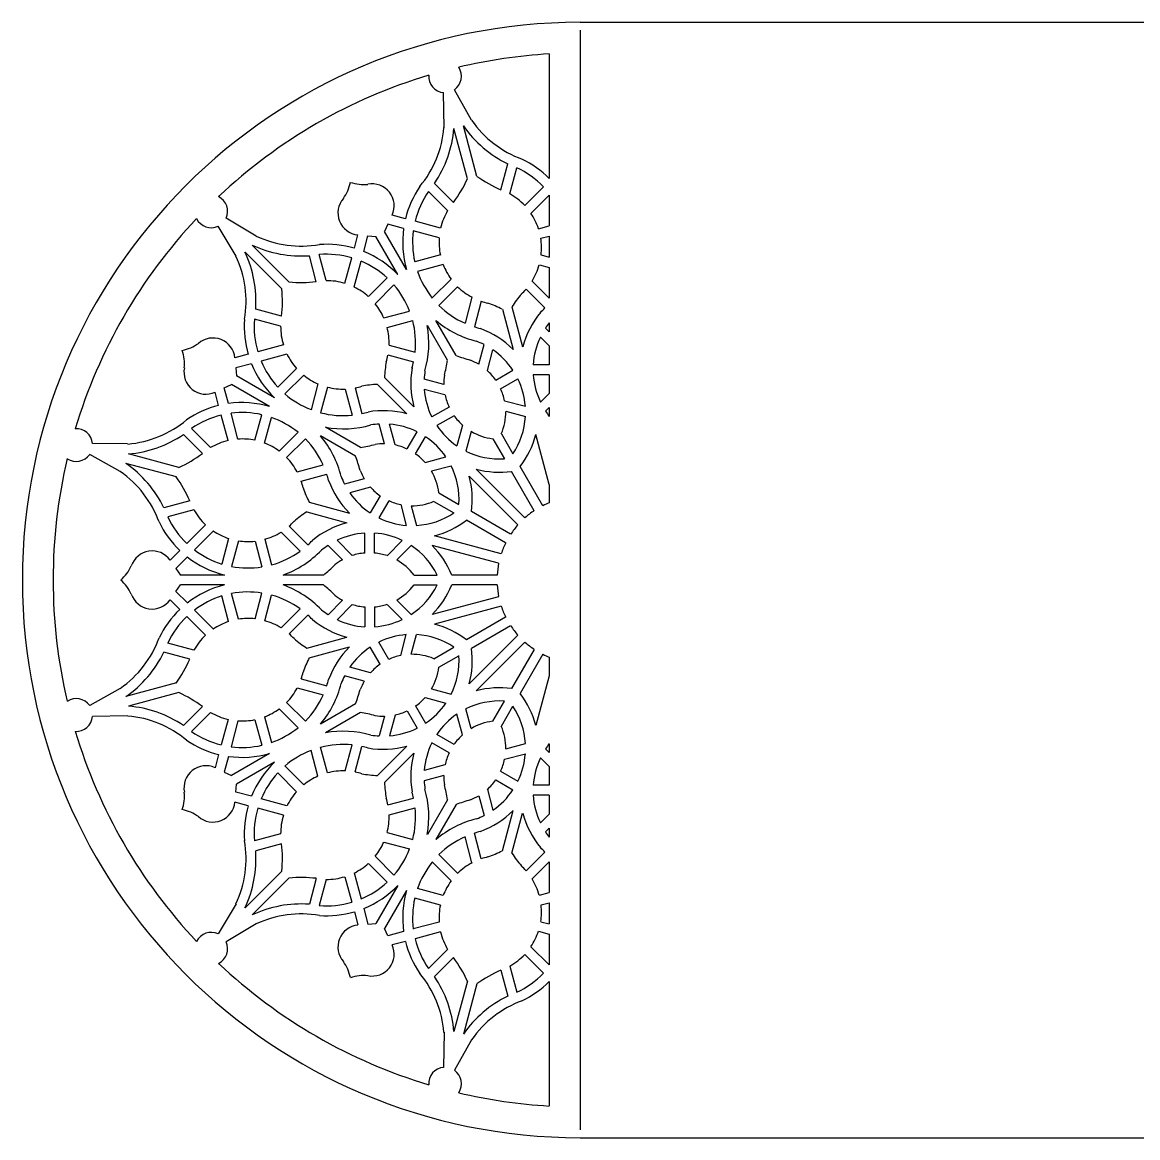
# Model space of a CAD drawing. Extents: x 41 to 331, y 42 to 187.
# Drawn here: x 40.6 to 185.6, y 42.2 to 187.2 of the extents above; entities that cross this region are included whole.
import ezdxf

# ---------------------------------------------------------------- set-up
doc = ezdxf.new("R2010")
doc.units = 0
doc.layers.get('0').update_dxf_attribs({"linetype": 'CONTINUOUS'})

msp = doc.modelspace()

# ---------------------------------------------------------------- linework, layer by layer
for p, q in [((113.1, 187.2), (258.1, 187.2)), ((113.1, 186.16), (113.1, 43.23)), ((109.1, 183.08), (109.1, 166.89)), ((99.01, 174.46), (96.77, 178.44)), ((95.42, 173.5), (95.36, 178.06)), ((98.46, 166.84), (96.7, 173.39)), ((99.7, 167.17), (97.95, 173.73)), ((102.79, 165.43), (103.7, 168.8)), ((103.99, 164.9), (104.9, 168.3)), ((96.65, 163.78), (94.18, 166.25)), ((105.91, 163.38), (108.35, 165.81)), ((95.88, 162.73), (93.4, 165.21)), ((106.72, 162.36), (109.1, 164.74)), ((109.1, 164.74), (109.1, 160.75)), ((71.01, 159.41), (67.09, 161.73)), ((88.12, 160.95), (87.68, 160.02)), ((90.16, 160.4), (88.12, 160.95)), ((90.41, 161.67), (88.69, 162.13)), ((94.97, 160.45), (91.65, 161.34)), ((68.38, 156.78), (66.06, 160.71)), ((83.76, 157.84), (84.22, 159.55)), ((90.54, 155.06), (87.68, 160.02)), ((94.78, 159.17), (91.42, 160.07)), ((107.69, 160.37), (109.1, 160.75)), ((75.26, 153.45), (70.46, 158.24)), ((84.98, 157.41), (85.53, 159.46)), ((85.53, 159.46), (86.56, 159.37)), ((89.42, 154.41), (86.56, 159.37)), ((108, 159.12), (109.1, 159.41)), ((109.1, 159.41), (109.1, 156.67)), ((74.35, 152.53), (69.55, 157.33)), ((78.81, 153.48), (77.91, 156.85)), ((80.11, 153.62), (79.2, 157.02)), ((94.94, 156.95), (91.61, 156.06)), ((108.05, 156.95), (109.1, 156.67)), ((82.53, 153.27), (83.42, 156.59)), ((83.74, 152.79), (84.64, 156.16)), ((95.3, 155.71), (91.97, 154.82)), ((107.81, 155.68), (109.1, 155.33)), ((109.1, 155.33), (109.1, 151.34)), ((85.58, 151.55), (88.02, 153.99)), ((96.34, 153.81), (93.89, 151.36)), ((86.47, 150.62), (88.91, 153.06)), ((97.19, 152.83), (94.76, 150.4)), ((106.1, 152.51), (108.54, 150.07)), ((106.88, 153.56), (109.1, 151.34)), ((99.05, 151.46), (98.15, 148.08)), ((100.25, 150.94), (99.36, 147.61)), ((74.31, 148.98), (70.94, 149.89)), ((87.6, 148.76), (90.95, 149.66)), ((103, 149.89), (104.4, 144.67)), ((104.24, 150.23), (105.64, 145)), ((74.18, 147.69), (70.78, 148.6)), ((88.02, 147.54), (91.35, 148.43)), ((96.98, 143.9), (94.36, 148.43)), ((109.1, 148.15), (109.1, 146.95)), ((95.86, 143.26), (93.25, 147.79)), ((109.1, 146.95), (108.59, 147.45)), ((74.53, 145.26), (71.2, 144.37)), ((88.28, 145.24), (91.66, 144.33)), ((99.93, 142.75), (100.62, 145.31)), ((109.1, 145.12), (107.94, 146.28)), ((109.1, 145.12), (109.1, 142.68)), ((69.96, 144.04), (68.24, 143.58)), ((75, 144.05), (71.64, 143.15)), ((88.13, 143.95), (91.46, 143.05)), ((101.05, 141.92), (101.77, 144.63)), ((70.38, 142.81), (68.34, 142.27)), ((68.34, 142.27), (68.42, 141.23)), ((76.24, 142.21), (73.81, 139.78)), ((109.1, 142.68), (107, 142.68)), ((73.38, 138.37), (68.42, 141.23)), ((77.18, 141.32), (74.74, 138.88)), ((87.66, 141.04), (91.49, 137.21)), ((95.38, 140.12), (92.82, 140.81)), ((102.14, 140.68), (104.38, 141.98)), ((102.78, 139.57), (105.02, 140.86)), ((109.1, 141.39), (107.01, 141.39)), ((109.1, 141.39), (109.1, 138.95)), ((66.84, 139.68), (67.78, 140.12)), ((67.39, 137.63), (66.84, 139.68)), ((72.73, 137.26), (67.78, 140.12)), ((79.03, 140.19), (78.13, 136.84)), ((80.25, 139.77), (79.36, 136.45)), ((82.55, 139.51), (83.46, 136.13)), ((83.85, 139.66), (84.74, 136.33)), ((86.75, 140.13), (90.58, 136.3)), ((95.54, 138.75), (92.83, 139.47)), ((66.12, 137.39), (65.66, 139.1)), ((103.29, 138), (106, 137.28)), ((109.1, 138.95), (107.95, 137.8)), ((68.63, 133.01), (67.73, 136.38)), ((96.07, 137.18), (93.83, 135.89)), ((103.44, 136.63), (106.01, 135.94)), ((109.1, 137.12), (108.61, 136.64)), ((109.1, 137.12), (109.1, 135.97)), ((67.34, 132.82), (66.45, 136.14)), ((70.84, 132.86), (71.73, 136.18)), ((72.08, 132.49), (72.97, 135.83)), ((87.67, 132.41), (86.98, 134.97)), ((89.05, 132.25), (88.32, 134.96)), ((96.72, 136.06), (94.48, 134.77)), ((64.01, 131.14), (61.54, 133.61)), ((65.07, 131.91), (62.58, 134.4)), ((73.98, 131.45), (76.44, 133.9)), ((83.89, 130.81), (79.36, 133.43)), ((84.54, 131.93), (80, 134.55)), ((90.62, 131.73), (91.91, 133.97)), ((97.81, 134.84), (97.09, 132.14)), ((98.93, 134.02), (98.24, 131.46)), ((102.87, 133.7), (104.38, 131.09)), ((109.1, 127.13), (107.36, 133.6)), ((54.29, 132.38), (49.73, 132.43)), ((74.96, 130.61), (77.39, 133.04)), ((91.73, 131.08), (93.02, 133.32)), ((101.75, 133.06), (103.26, 130.44)), ((53.33, 128.79), (49.36, 131.02)), ((60.96, 129.34), (54.4, 131.09)), ((92.95, 129.98), (95.66, 130.71)), ((60.62, 128.09), (54.07, 129.85)), ((76.33, 128.74), (79.72, 129.65)), ((93.77, 128.87), (96.33, 129.55)), ((105.93, 122.78), (99.6, 129.11)), ((108.26, 124.36), (105.32, 129.45)), ((76.85, 127.55), (80.18, 128.44)), ((85.04, 127.86), (82.48, 127.17)), ((105.01, 121.87), (98.68, 128.2)), ((107.15, 123.71), (104.2, 128.81)), ((85.87, 126.75), (83.16, 126.02)), ((109.1, 127.13), (109.1, 124.73)), ((62.37, 125), (58.99, 124.1)), ((77.9, 124.8), (83.13, 123.4)), ((87.11, 125.65), (85.82, 123.41)), ((88.23, 125.01), (86.93, 122.77)), ((94.09, 124.92), (96.71, 123.42)), ((94.74, 126.04), (97.35, 124.53)), ((62.9, 123.81), (59.5, 122.9)), ((77.57, 123.55), (82.79, 122.15)), ((89.79, 124.5), (90.51, 121.8)), ((91.16, 124.35), (91.85, 121.79)), ((104.08, 120.65), (98.98, 123.59)), ((64.41, 121.88), (61.98, 119.45)), ((103.43, 119.53), (98.34, 122.47)), ((65.43, 121.07), (62.97, 118.61)), ((74.24, 120.92), (76.71, 118.44)), ((75.29, 121.69), (77.72, 119.26)), ((85.11, 118.2), (85.11, 120.79)), ((86.4, 118.2), (86.4, 120.79)), ((102.85, 118.11), (94.2, 120.43)), ((67.42, 120.1), (66.53, 116.77)), ((68.68, 119.8), (67.78, 116.46)), ((70.85, 119.74), (71.74, 116.4)), ((72.12, 119.99), (73.01, 116.67)), ((82.22, 117.32), (80.34, 119.2)), ((83.49, 117.88), (81.51, 119.86)), ((88.01, 117.86), (89.99, 119.84)), ((89.28, 117.31), (91.15, 119.18)), ((102.51, 116.87), (93.86, 119.18)), ((61.07, 118.54), (59.81, 117.28)), ((62.05, 117.69), (60.55, 116.19)), ((60.55, 116.19), (61.14, 115.34)), ((66.86, 115.34), (61.14, 115.34)), ((79.75, 115.34), (74.51, 115.34)), ((91.53, 115.34), (94.54, 115.34)), ((102.31, 115.34), (96.43, 115.34)), ((60.55, 113.2), (61.14, 114.05)), ((62.05, 111.71), (60.55, 113.2)), ((66.86, 114.05), (61.14, 114.05)), ((79.75, 114.05), (74.51, 114.05)), ((91.53, 114.05), (94.54, 114.05)), ((102.31, 114.05), (96.43, 114.05)), ((61.07, 110.86), (59.81, 112.12)), ((67.42, 109.3), (66.53, 112.62)), ((68.68, 109.6), (67.78, 112.94)), ((70.85, 109.65), (71.74, 113)), ((72.12, 109.41), (73.01, 112.73)), ((82.22, 112.07), (80.34, 110.19)), ((89.28, 112.09), (91.15, 110.22)), ((102.51, 112.53), (93.86, 110.21)), ((65.43, 108.32), (62.97, 110.79)), ((74.24, 108.48), (76.71, 110.96)), ((83.49, 111.52), (81.51, 109.54)), ((85.11, 111.19), (85.11, 108.61)), ((86.4, 111.2), (86.4, 108.61)), ((88.01, 111.53), (89.99, 109.56)), ((102.85, 111.28), (94.2, 108.97)), ((64.41, 107.52), (61.98, 109.95)), ((75.29, 107.7), (77.72, 110.14)), ((103.43, 109.87), (98.34, 106.92)), ((89.79, 104.9), (90.51, 107.6)), ((91.16, 105.05), (91.85, 107.61)), ((105.01, 107.53), (98.68, 101.2)), ((104.08, 108.75), (98.98, 105.81)), ((62.9, 105.59), (59.5, 106.5)), ((77.57, 105.85), (82.79, 107.25)), ((77.9, 104.6), (83.13, 106)), ((87.11, 103.74), (85.82, 105.98)), ((88.23, 104.38), (86.93, 106.63)), ((94.09, 104.47), (96.71, 105.98)), ((105.93, 106.62), (99.6, 100.29)), ((62.37, 104.4), (58.99, 105.3)), ((94.74, 103.35), (97.35, 104.86)), ((107.15, 105.68), (104.2, 100.59)), ((108.26, 105.04), (105.32, 99.94)), ((109.1, 104.66), (109.1, 102.26)), ((85.87, 102.65), (83.16, 103.37)), ((76.85, 101.85), (80.18, 100.96)), ((85.04, 101.53), (82.48, 102.22)), ((109.1, 102.26), (107.36, 95.8)), ((53.33, 100.61), (49.36, 98.37)), ((60.62, 101.31), (54.07, 99.55)), ((60.96, 100.06), (54.4, 98.3)), ((76.33, 100.66), (79.72, 99.75)), ((93.77, 100.53), (96.33, 99.84)), ((74.96, 98.79), (77.39, 96.36)), ((92.95, 99.42), (95.66, 98.69)), ((101.75, 96.34), (103.26, 98.95)), ((64.01, 98.25), (61.54, 95.79)), ((65.07, 97.49), (62.58, 95)), ((73.98, 97.94), (76.44, 95.49)), ((83.89, 98.58), (79.36, 95.97)), ((84.54, 97.47), (80, 94.85)), ((90.62, 97.67), (91.91, 95.43)), ((91.73, 98.32), (93.02, 96.08)), ((97.81, 94.56), (97.09, 97.26)), ((98.93, 95.38), (98.24, 97.94)), ((102.87, 95.7), (104.38, 98.31)), ((54.29, 97.02), (49.73, 96.97)), ((67.34, 96.58), (66.45, 93.25)), ((68.63, 96.39), (67.73, 93.02)), ((70.84, 96.54), (71.73, 93.21)), ((72.08, 96.9), (72.97, 93.57)), ((87.67, 96.99), (86.98, 94.42)), ((89.05, 97.14), (88.32, 94.44)), ((96.72, 93.33), (94.48, 94.63)), ((80.25, 89.63), (79.36, 92.95)), ((82.55, 89.88), (83.46, 93.27)), ((83.85, 89.74), (84.74, 93.06)), ((86.75, 89.27), (90.58, 93.09)), ((96.07, 92.22), (93.83, 93.51)), ((103.44, 92.77), (106.01, 93.45)), ((109.1, 93.42), (109.1, 92.27)), ((66.12, 92.01), (65.66, 90.29)), ((67.39, 91.76), (66.84, 89.72)), ((72.73, 92.14), (67.78, 89.28)), ((79.03, 89.2), (78.13, 92.55)), ((87.66, 88.36), (91.49, 92.18)), ((103.29, 91.39), (106, 92.12)), ((109.1, 90.45), (107.95, 91.59)), ((109.1, 92.27), (108.61, 92.76)), ((73.38, 91.02), (68.42, 88.16)), ((77.18, 88.07), (74.74, 90.52)), ((95.54, 90.65), (92.83, 89.92)), ((109.1, 90.45), (109.1, 88.01)), ((66.84, 89.72), (67.78, 89.28)), ((76.24, 87.18), (73.81, 89.62)), ((95.38, 89.27), (92.82, 88.59)), ((102.14, 88.71), (104.38, 87.42)), ((102.78, 89.83), (105.02, 88.54)), ((68.34, 87.13), (68.42, 88.16)), ((70.38, 86.58), (68.34, 87.13)), ((101.05, 87.47), (101.77, 84.77)), ((109.1, 88.01), (107.01, 88.01)), ((69.96, 85.36), (68.24, 85.82)), ((75, 85.34), (71.64, 86.25)), ((88.13, 85.45), (91.46, 86.34)), ((95.86, 86.14), (93.25, 81.61)), ((99.93, 86.65), (100.62, 84.08)), ((109.1, 86.72), (107, 86.72)), ((109.1, 86.72), (109.1, 84.27)), ((74.53, 84.14), (71.2, 85.03)), ((88.28, 84.16), (91.66, 85.06)), ((96.98, 85.5), (94.36, 80.96)), ((103, 79.5), (104.4, 84.73)), ((104.24, 79.17), (105.64, 84.4)), ((109.1, 84.27), (107.94, 83.11)), ((74.18, 81.71), (70.78, 80.8)), ((88.02, 81.86), (91.35, 80.97)), ((99.05, 77.94), (98.15, 81.32)), ((100.25, 78.46), (99.36, 81.78)), ((109.1, 82.45), (108.59, 81.95)), ((109.1, 82.45), (109.1, 81.25)), ((74.31, 80.41), (70.94, 79.51)), ((87.6, 80.63), (90.95, 79.74)), ((86.47, 78.78), (88.91, 76.34)), ((97.19, 76.57), (94.76, 79)), ((106.1, 76.89), (108.54, 79.32)), ((74.35, 76.86), (69.55, 72.06)), ((85.58, 77.85), (88.02, 75.41)), ((96.34, 75.59), (93.89, 78.04)), ((106.88, 75.84), (109.1, 78.06)), ((109.1, 78.06), (109.1, 74.07)), ((75.26, 75.95), (70.46, 71.15)), ((78.81, 75.91), (77.91, 72.54)), ((80.11, 75.78), (79.2, 72.38)), ((82.53, 76.13), (83.42, 72.81)), ((83.74, 76.61), (84.64, 73.24)), ((89.42, 74.98), (86.56, 70.03)), ((90.54, 74.34), (87.68, 69.38)), ((95.3, 73.68), (91.97, 74.58)), ((107.81, 73.72), (109.1, 74.07)), ((68.38, 72.61), (66.06, 68.69)), ((94.94, 72.44), (91.61, 73.34)), ((108.05, 72.45), (109.1, 72.73)), ((109.1, 72.73), (109.1, 69.99)), ((83.76, 71.56), (84.22, 69.85)), ((84.98, 71.98), (85.53, 69.94)), ((71.01, 69.99), (67.09, 67.66)), ((85.53, 69.94), (86.56, 70.03)), ((94.78, 70.23), (91.42, 69.33)), ((108, 70.28), (109.1, 69.99)), ((88.12, 68.44), (87.68, 69.38)), ((90.16, 68.99), (88.12, 68.44)), ((94.97, 68.95), (91.65, 68.06)), ((107.69, 69.03), (109.1, 68.65)), ((109.1, 68.65), (109.1, 64.66)), ((90.41, 67.72), (88.69, 67.26)), ((106.72, 67.03), (109.1, 64.66)), ((95.88, 66.67), (93.4, 64.18)), ((96.65, 65.61), (94.18, 63.15)), ((105.91, 66.02), (108.35, 63.58)), ((102.79, 63.97), (103.7, 60.6)), ((103.99, 64.5), (104.9, 61.1)), ((98.46, 62.56), (96.7, 56)), ((109.1, 62.5), (109.1, 46.32)), ((99.7, 62.22), (97.95, 55.67)), ((95.42, 55.9), (95.36, 51.34)), ((99.01, 54.93), (96.77, 50.96)), ((113.1, 42.2), (258.1, 42.2))]:
    msp.add_line(p, q)
for centre, radius, start, end in [((113.1, 114.7), 72.5, 90, 270), ((113.1, 114.7), 68.5, 93.3476, 103.3124), ((95.55, 180.18), 2.13, 304.9869, 33.5774), ((113.1, 114.7), 68.5, 106.6876, 133.3124), ((95.55, 180.18), 2.13, 176.4226, 265.0131), ((110.26, 182.28), 13.7, 214.791, 249.9353), ((81.76, 174.65), 13.7, 320.0647, 355.209), ((81.76, 174.65), 14.99, 325.9483, 355.209), ((110.26, 182.28), 14.99, 214.791, 244.0517), ((99.98, 157.84), 11.55, 43.6439, 64.8307), ((99.98, 157.84), 12.84, 44.8164, 64.2852), ((81.76, 174.65), 18.43, 323.8868, 334.9387), ((110.26, 182.28), 18.43, 235.0613, 246.1132), ((77.74, 167.54), 5.62, 324.8153, 348.2532), ((85.01, 171.73), 5.62, 251.7468, 275.1847), ((86.07, 163.32), 2.87, 335.6707, 101.154), ((102.88, 158.61), 12.84, 145.7148, 166.2199), ((65.16, 162.63), 2.13, 334.9869, 63.5774), ((84.5, 162.41), 2.87, 138.846, 264.3293), ((102.88, 158.61), 11.55, 145.1693, 166.3561), ((99.98, 157.84), 8.11, 43.0689, 60.4397), ((102.88, 158.61), 8.11, 149.5603, 166.9311), ((113.1, 114.7), 68.5, 136.6876, 163.3124), ((65.16, 162.63), 2.13, 206.4226, 295.0131), ((99.98, 157.84), 8.11, 18.1741, 33.8921), ((102.88, 158.61), 12.84, 171.9911, 196.0756), ((102.88, 158.61), 11.55, 172.7762, 192.7714), ((76.85, 171.81), 14.99, 244.791, 274.0517), ((76.85, 171.81), 13.7, 244.791, 279.9353), ((80.17, 145.5), 12.84, 73.7801, 94.2852), ((102.88, 158.61), 8.11, 176.1079, 191.8259), ((99.98, 157.84), 8.11, 353.6789, 9.0541), ((55.98, 150.95), 13.7, 350.0647, 25.209), ((55.98, 150.95), 14.99, 355.9483, 25.209), ((80.17, 145.5), 11.55, 73.6439, 94.8307), ((80.17, 145.5), 12.84, 43.9244, 68.0089), ((80.17, 145.5), 11.55, 47.2286, 67.2238), ((102.88, 158.61), 8.11, 200.9459, 216.3211), ((99.98, 157.84), 8.11, 328.1375, 344.5381), ((102.88, 158.61), 11.55, 199.172, 218.9166), ((55.98, 150.95), 18.43, 353.8868, 4.9387), ((76.85, 171.81), 18.43, 265.0613, 276.1132), ((80.17, 145.5), 8.11, 73.0689, 90.4397), ((80.17, 145.5), 8.11, 48.1741, 63.8921), ((80.17, 145.5), 11.55, 21.0834, 40.828), ((102.88, 158.61), 8.11, 225.4619, 241.8625), ((99.98, 157.84), 8.11, 312.5366, 318.9181), ((102.88, 158.61), 8.11, 251.0819, 257.4634), ((116.82, 142.06), 14.99, 139.1821, 146.9984), ((80.17, 145.5), 8.11, 23.6789, 39.0541), ((102.88, 158.61), 11.55, 225.3244, 245.8149), ((96.19, 136.53), 14.99, 63.0016, 70.8179), ((116.82, 142.06), 11.55, 140.0215, 165.2621), ((99.98, 157.84), 11.55, 313.6776, 317.7506), ((82.29, 147.62), 12.84, 175.7148, 196.2199), ((82.29, 147.62), 11.55, 175.1693, 196.3561), ((80.17, 145.5), 11.55, 354.1851, 14.6756), ((102.88, 158.61), 13.27, 230.0865, 255.8802), ((116.82, 142.06), 9.83, 141.7393, 146.7629), ((82.29, 147.62), 8.11, 179.5603, 196.9311), ((80.17, 145.5), 8.11, 358.1375, 14.5381), ((80.17, 145.5), 13.27, 344.1198, 9.9135), ((102.88, 158.61), 11.55, 252.2494, 256.3224), ((96.19, 136.53), 11.55, 44.7379, 69.9785), ((60.25, 150.05), 5.62, 281.7468, 305.1847), ((65.38, 143.29), 2.87, 5.6707, 131.154), ((96.19, 136.53), 9.83, 63.2371, 69.4648), ((116.82, 142.06), 9.83, 154.5739, 176.3906), ((56.06, 142.78), 5.62, 354.8153, 18.2532), ((82.29, 147.62), 8.11, 206.1079, 221.8259), ((80.17, 145.5), 8.11, 342.5366, 348.9181), ((102.88, 158.61), 15.85, 248.1542, 255.295), ((96.19, 136.53), 9.83, 33.6094, 55.4261), ((64.48, 141.72), 2.87, 168.846, 294.3293), ((82.29, 147.62), 12.84, 201.9911, 226.0756), ((82.29, 147.62), 11.55, 202.7762, 222.7714), ((102.64, 140.26), 14.99, 169.1821, 176.9984), ((102.64, 140.26), 11.55, 170.0215, 195.2621), ((80.17, 145.5), 11.55, 343.6776, 347.7506), ((80.17, 145.5), 15.85, 344.705, 351.8458), ((96.19, 136.53), 7.25, 58.9571, 68.4597), ((82.29, 147.62), 8.11, 230.9459, 246.3211), ((102.64, 140.26), 9.83, 170.5352, 176.7629), ((102.64, 140.26), 7.25, 171.5403, 181.0429), ((96.19, 136.53), 7.25, 34.8957, 47.9892), ((96.19, 136.53), 9.83, 4.3483, 26.0891), ((116.82, 142.06), 9.83, 183.9109, 205.6517), ((82.29, 147.62), 8.11, 255.4619, 271.8625), ((82.29, 147.62), 8.11, 281.0819, 287.4634), ((87.54, 125.16), 14.99, 93.0016, 100.8179), ((102.64, 140.26), 9.83, 184.5739, 206.3906), ((96.19, 136.53), 7.25, 11.6875, 24.6949), ((69.18, 124.92), 12.84, 73.9244, 98.0089), ((82.29, 147.62), 11.55, 229.172, 248.9166), ((102.64, 140.26), 7.25, 192.0108, 205.1043), ((69.18, 124.92), 12.84, 103.7801, 124.2852), ((69.18, 124.92), 11.55, 77.2286, 97.2238), ((82.29, 147.62), 11.55, 255.3244, 275.8149), ((82.29, 147.62), 11.55, 282.2494, 286.3224), ((87.54, 125.16), 11.55, 74.7379, 99.9785), ((96.19, 136.53), 7.25, 337.0056, 0.743), ((116.82, 142.06), 9.83, 213.4543, 218.2607), ((53.15, 146.03), 13.7, 274.791, 309.9353), ((69.18, 124.92), 11.55, 103.6439, 124.8307), ((69.18, 124.92), 11.55, 51.0834, 70.828), ((82.29, 147.62), 13.27, 260.0865, 285.8802), ((87.54, 125.16), 9.83, 93.2371, 99.4648), ((87.54, 125.16), 9.83, 63.6094, 85.4261), ((102.64, 140.26), 7.25, 215.3051, 228.3125), ((96.19, 136.53), 9.83, 326.3596, 356.5457), ((47.61, 132.24), 2.13, 4.9869, 93.5774), ((53.15, 146.03), 14.99, 274.791, 304.0517), ((69.18, 124.92), 13.27, 14.1198, 39.9135), ((102.64, 140.26), 9.83, 213.9109, 235.6517), ((102.64, 140.26), 7.25, 239.257, 262.9944), ((96.19, 136.53), 11.55, 322.2045, 345.2621), ((69.18, 124.92), 8.11, 103.0689, 120.4397), ((69.18, 124.92), 8.11, 78.1741, 93.8921), ((69.18, 124.92), 8.11, 53.6789, 69.0541), ((69.18, 124.92), 11.55, 24.1851, 44.6756), ((82.29, 147.62), 15.85, 278.1542, 285.295), ((87.54, 125.16), 7.25, 88.9571, 98.4597), ((87.54, 125.16), 7.25, 64.8957, 77.9892), ((87.54, 125.16), 9.83, 34.3483, 56.0891), ((47.61, 132.24), 2.13, 236.4226, 325.0131), ((53.15, 146.03), 18.43, 295.0613, 306.1132), ((69.18, 124.92), 8.11, 28.1375, 44.5381), ((69.18, 124.92), 15.85, 14.705, 21.8458), ((87.54, 125.16), 7.25, 41.6875, 54.6949), ((102.64, 140.26), 9.83, 243.4543, 273.6404), ((113.1, 114.7), 68.5, 166.6876, 193.3124), ((45.51, 117.54), 14.99, 25.9483, 55.209), ((87.54, 125.16), 9.83, 356.3596, 26.5457), ((102.64, 140.26), 11.55, 254.7379, 277.7955), ((45.51, 117.54), 13.7, 20.0647, 55.209), ((45.51, 117.54), 18.43, 23.8868, 34.9387), ((69.18, 124.92), 11.55, 13.6776, 17.7506), ((91.26, 131.6), 11.55, 200.0215, 225.2621), ((91.26, 131.6), 9.83, 200.5352, 206.7629), ((91.26, 131.6), 7.25, 201.5403, 211.0429), ((87.54, 125.16), 7.25, 7.0056, 30.743), ((87.54, 125.16), 11.55, 352.2045, 15.2621), ((69.18, 124.92), 8.11, 12.5366, 18.9181), ((91.26, 131.6), 14.99, 199.1821, 206.9984), ((91.26, 131.6), 7.25, 222.0108, 235.1043), ((91.26, 131.6), 9.83, 214.5739, 236.3906), ((91.26, 131.6), 7.25, 245.3051, 258.3125), ((91.26, 131.6), 7.25, 269.257, 292.9944), ((113.1, 114.7), 10.8, 111.7348, 116.5773), ((69.95, 127.81), 8.11, 209.5603, 226.9311), ((85.73, 110.98), 14.99, 123.0016, 130.8179), ((91.26, 131.6), 9.83, 273.4543, 303.6404), ((113.1, 114.7), 10.8, 123.4227, 131.5773), ((69.95, 127.81), 12.84, 205.7148, 226.2199), ((69.95, 127.81), 11.55, 205.1693, 226.3561), ((69.95, 127.81), 8.11, 311.0819, 317.4634), ((85.73, 110.98), 11.55, 104.7379, 129.9785), ((91.26, 131.6), 9.83, 243.9109, 265.6517), ((91.26, 131.6), 11.55, 284.7379, 307.7955), ((113.1, 114.7), 10.8, 138.4227, 146.5773), ((69.95, 127.81), 8.11, 236.1079, 251.8259), ((69.95, 127.81), 8.11, 285.4619, 301.8625), ((85.73, 110.98), 9.83, 93.6094, 115.4261), ((85.73, 110.98), 9.83, 64.3483, 86.0891), ((69.95, 127.81), 8.11, 260.9459, 276.3211), ((69.95, 127.81), 11.55, 312.2494, 316.3224), ((85.73, 110.98), 9.83, 123.2371, 129.4648), ((85.73, 110.98), 9.83, 26.3596, 56.5457), ((85.73, 110.98), 11.55, 22.2045, 45.2621), ((113.1, 114.7), 10.8, 153.4227, 161.5773), ((57.48, 115.61), 2.87, 35.6707, 161.154), ((69.95, 127.81), 12.84, 231.9911, 256.0756), ((69.95, 127.81), 11.55, 232.7762, 252.7714), ((69.95, 127.81), 11.55, 285.3244, 305.8149), ((69.95, 127.81), 13.27, 290.0865, 315.8802), ((85.73, 110.98), 7.25, 94.8957, 107.9892), ((85.73, 110.98), 7.25, 71.6875, 84.6949), ((49.66, 118.89), 5.62, 311.7468, 335.1847), ((69.95, 127.81), 11.55, 259.172, 278.9166), ((69.95, 127.81), 15.85, 308.1542, 315.295), ((85.73, 110.98), 7.25, 118.9571, 128.4597), ((85.73, 110.98), 7.25, 37.0056, 60.743), ((113.1, 114.7), 10.8, 168.4227, 176.5773), ((49.66, 110.5), 5.62, 24.8153, 48.2532), ((69.95, 101.59), 12.84, 103.9244, 128.0089), ((69.95, 101.59), 11.55, 81.0834, 100.828), ((69.95, 101.59), 13.27, 44.1198, 69.9135), ((69.95, 101.59), 15.85, 44.705, 51.8458), ((85.73, 118.42), 7.25, 299.257, 322.9944), ((85.73, 118.42), 9.83, 303.4543, 333.6404), ((85.73, 118.42), 11.55, 314.7379, 337.7955), ((113.1, 114.7), 10.8, 183.4227, 191.5773), ((57.48, 113.79), 2.87, 198.846, 324.3293), ((69.95, 101.59), 11.55, 107.2286, 127.2238), ((69.95, 101.59), 11.55, 54.1851, 74.6756), ((85.73, 118.42), 7.25, 231.5403, 241.0429), ((69.95, 101.59), 12.84, 133.7801, 154.2852), ((85.73, 118.42), 9.83, 230.5352, 236.7629), ((85.73, 118.42), 7.25, 252.0108, 265.1043), ((85.73, 118.42), 7.25, 275.3051, 288.3125), ((113.1, 114.7), 10.8, 198.4227, 206.5773), ((69.95, 101.59), 11.55, 133.6439, 154.8307), ((69.95, 101.59), 8.11, 108.1741, 123.8921), ((69.95, 101.59), 8.11, 83.6789, 99.0541), ((69.95, 101.59), 8.11, 58.1375, 74.5381), ((69.95, 101.59), 11.55, 43.6776, 47.7506), ((85.73, 118.42), 11.55, 230.0215, 255.2621), ((85.73, 118.42), 9.83, 244.5739, 266.3906), ((85.73, 118.42), 9.83, 273.9109, 295.6517), ((91.26, 97.79), 11.55, 52.2045, 75.2621), ((69.95, 101.59), 8.11, 133.0689, 150.4397), ((69.95, 101.59), 8.11, 42.5366, 48.9181), ((91.26, 97.79), 9.83, 94.3483, 116.0891), ((91.26, 97.79), 9.83, 56.3596, 86.5457), ((113.1, 114.7), 10.8, 213.4227, 221.5773), ((45.51, 111.86), 13.7, 304.791, 339.9353), ((85.73, 118.42), 14.99, 229.1821, 236.9984), ((91.26, 97.79), 11.55, 134.7379, 159.9785), ((91.26, 97.79), 9.83, 123.6094, 145.4261), ((113.1, 114.7), 10.8, 228.4227, 236.5773), ((45.51, 111.86), 14.99, 304.791, 334.0517), ((91.26, 97.79), 14.99, 153.0016, 160.8179), ((91.26, 97.79), 7.25, 101.6875, 114.6949), ((91.26, 97.79), 7.25, 67.0056, 90.743), ((87.54, 104.24), 9.83, 333.4543, 3.6404), ((87.54, 104.24), 11.55, 344.7379, 7.7955), ((113.1, 114.7), 10.8, 243.4227, 248.2652), ((45.51, 111.86), 18.43, 325.0613, 336.1132), ((91.26, 97.79), 7.25, 124.8957, 137.9892), ((87.54, 104.24), 7.25, 329.257, 352.9944), ((69.18, 104.48), 8.11, 341.0819, 347.4634), ((69.18, 104.48), 11.55, 342.2494, 346.3224), ((91.26, 97.79), 9.83, 153.2371, 159.4648), ((91.26, 97.79), 7.25, 148.9571, 158.4597), ((53.15, 83.36), 18.43, 53.8868, 64.9387), ((69.18, 104.48), 8.11, 315.4619, 331.8625), ((69.18, 104.48), 13.27, 320.0865, 345.8802), ((69.18, 104.48), 15.85, 338.1542, 345.295), ((102.64, 89.14), 11.55, 82.2045, 105.2621), ((47.61, 97.15), 2.13, 34.9869, 123.5774), ((69.18, 104.48), 11.55, 315.3244, 335.8149), ((87.54, 104.24), 7.25, 305.3051, 318.3125), ((87.54, 104.24), 9.83, 303.9109, 325.6517), ((102.64, 89.14), 9.83, 86.3596, 116.5457), ((96.19, 92.86), 11.55, 14.7379, 37.7955), ((53.15, 83.36), 14.99, 55.9483, 85.209), ((69.18, 104.48), 8.11, 239.5603, 256.9311), ((69.18, 104.48), 8.11, 290.9459, 306.3211), ((82.29, 81.77), 15.85, 74.705, 81.8458), ((87.54, 104.24), 7.25, 282.0108, 295.1043), ((102.64, 89.14), 9.83, 124.3483, 146.0891), ((96.19, 92.86), 9.83, 3.4543, 33.6404), ((47.61, 97.15), 2.13, 266.4226, 355.0131), ((53.15, 83.36), 13.7, 50.0647, 85.209), ((69.18, 104.48), 8.11, 266.1079, 281.8259), ((87.54, 104.24), 7.25, 261.5403, 271.0429), ((102.64, 89.14), 7.25, 97.0056, 120.743), ((113.1, 114.7), 68.5, 196.6876, 223.3124), ((69.18, 104.48), 11.55, 235.1693, 256.3561), ((69.18, 104.48), 11.55, 289.172, 308.9166), ((82.29, 81.77), 13.27, 74.1198, 99.9135), ((87.54, 104.24), 9.83, 260.5352, 266.7629), ((87.54, 104.24), 9.83, 274.5739, 296.3906), ((102.64, 89.14), 7.25, 131.6875, 144.6949), ((96.19, 92.86), 7.25, 359.257, 22.9944), ((69.18, 104.48), 12.84, 235.7148, 256.2199), ((69.18, 104.48), 11.55, 262.7762, 282.7714), ((82.29, 81.77), 11.55, 84.1851, 104.6756), ((82.29, 81.77), 11.55, 73.6776, 77.7506), ((87.54, 104.24), 11.55, 260.0215, 285.2621), ((102.64, 89.14), 9.83, 153.6094, 175.4261), ((116.82, 87.34), 9.83, 141.7393, 146.5457), ((69.18, 104.48), 12.84, 261.9911, 286.0756), ((82.29, 81.77), 11.55, 111.0834, 130.828), ((102.64, 89.14), 11.55, 164.7379, 189.9785), ((102.64, 89.14), 7.25, 154.8957, 167.9892), ((96.19, 92.86), 7.25, 335.3051, 348.3125), ((96.19, 92.86), 9.83, 333.9109, 355.6517), ((116.82, 87.34), 9.83, 154.3483, 176.0891), ((64.48, 87.68), 2.87, 65.6707, 191.154), ((82.29, 81.77), 12.84, 133.9244, 158.0089), ((82.29, 81.77), 11.55, 137.2286, 157.2238), ((82.29, 81.77), 8.11, 113.6789, 129.0541), ((82.29, 81.77), 8.11, 88.1375, 104.5381), ((82.29, 81.77), 8.11, 72.5366, 78.9181), ((87.54, 104.24), 14.99, 259.1821, 266.9984), ((102.64, 89.14), 9.83, 183.2371, 189.4648), ((102.64, 89.14), 7.25, 178.9571, 188.4597), ((96.19, 92.86), 7.25, 312.0108, 325.1043), ((56.06, 86.61), 5.62, 341.7468, 5.1847), ((82.29, 81.77), 8.11, 138.1741, 153.8921), ((102.64, 89.14), 14.99, 183.0016, 190.8179), ((80.17, 83.89), 11.55, 12.2494, 16.3224), ((80.17, 83.89), 13.27, 350.0865, 15.8802), ((80.17, 83.89), 15.85, 8.1542, 15.295), ((96.19, 92.86), 9.83, 304.5739, 326.3906), ((65.38, 86.1), 2.87, 228.846, 354.3293), ((80.17, 83.89), 8.11, 11.0819, 17.4634), ((102.88, 70.78), 15.85, 104.705, 111.8458), ((96.19, 92.86), 7.25, 291.5403, 301.0429), ((116.82, 87.34), 9.83, 183.6094, 205.4261), ((60.25, 79.35), 5.62, 54.8153, 78.2532), ((82.29, 81.77), 12.84, 163.7801, 184.2852), ((82.29, 81.77), 11.55, 163.6439, 184.8307), ((82.29, 81.77), 8.11, 163.0689, 180.4397), ((80.17, 83.89), 8.11, 345.4619, 1.8625), ((80.17, 83.89), 11.55, 345.3244, 5.8149), ((96.19, 92.86), 11.55, 290.0215, 315.2621), ((116.82, 87.34), 11.55, 194.7379, 219.9785), ((102.88, 70.78), 13.27, 104.1198, 129.9135), ((96.19, 92.86), 9.83, 290.5352, 296.7629), ((102.88, 70.78), 11.55, 114.1851, 134.6756), ((102.88, 70.78), 11.55, 103.6776, 107.7506), ((116.82, 87.34), 9.83, 213.2371, 218.2607), ((55.98, 78.45), 13.7, 334.791, 9.9353), ((55.98, 78.45), 18.43, 355.0613, 6.1132), ((80.17, 83.89), 8.11, 320.9459, 336.3211), ((99.98, 71.56), 11.55, 42.2494, 46.3224), ((55.98, 78.45), 14.99, 334.791, 4.0517), ((80.17, 83.89), 11.55, 319.172, 338.9166), ((102.88, 70.78), 8.11, 102.5366, 108.9181), ((96.19, 92.86), 14.99, 289.1821, 296.9984), ((116.82, 87.34), 14.99, 213.0016, 220.8179), ((80.17, 83.89), 8.11, 296.1079, 311.8259), ((102.88, 70.78), 11.55, 141.0834, 160.828), ((102.88, 70.78), 8.11, 118.1375, 134.5381), ((99.98, 71.56), 8.11, 41.0819, 47.4634), ((76.85, 57.59), 18.43, 83.8868, 94.9387), ((80.17, 83.89), 8.11, 269.5603, 286.9311), ((80.17, 83.89), 11.55, 292.7762, 312.7714), ((102.88, 70.78), 8.11, 143.6789, 159.0541), ((99.98, 71.56), 8.11, 15.4619, 31.8625), ((80.17, 83.89), 12.84, 291.9911, 316.0756), ((102.88, 70.78), 12.84, 163.9244, 188.0089), ((76.85, 57.59), 14.99, 85.9483, 115.209), ((80.17, 83.89), 11.55, 265.1693, 286.3561), ((102.88, 70.78), 11.55, 167.2286, 187.2238), ((76.85, 57.59), 13.7, 80.0647, 115.209), ((80.17, 83.89), 12.84, 265.7148, 286.2199), ((102.88, 70.78), 8.11, 168.1741, 183.8921), ((99.98, 71.56), 8.11, 350.9459, 6.3211), ((84.5, 66.99), 2.87, 95.6707, 221.154), ((65.16, 66.76), 2.13, 64.9869, 153.5774), ((102.88, 70.78), 8.11, 193.0689, 210.4397), ((99.98, 71.56), 8.11, 326.1079, 341.8259), ((65.16, 66.76), 2.13, 296.4226, 25.0131), ((86.07, 66.08), 2.87, 258.846, 24.3293), ((102.88, 70.78), 12.84, 193.7801, 214.2852), ((102.88, 70.78), 11.55, 193.6439, 214.8307), ((81.76, 54.75), 18.43, 25.0613, 36.1132), ((99.98, 71.56), 8.11, 299.5603, 316.9311), ((113.1, 114.7), 68.5, 226.6876, 253.3124), ((77.74, 61.86), 5.62, 11.7468, 35.1847), ((110.26, 47.12), 18.43, 113.8868, 124.9387), ((85.01, 57.66), 5.62, 84.8153, 108.2532), ((81.76, 54.75), 13.7, 4.791, 39.9353), ((81.76, 54.75), 14.99, 4.791, 34.0517), ((99.98, 71.56), 11.55, 295.1693, 316.3561), ((99.98, 71.56), 12.84, 295.7148, 315.1836), ((110.26, 47.12), 14.99, 115.9483, 145.209), ((110.26, 47.12), 13.7, 110.0647, 145.209), ((95.55, 49.22), 2.13, 94.9869, 183.5774), ((95.55, 49.22), 2.13, 326.4226, 55.0131), ((113.1, 114.7), 68.5, 256.6876, 266.6524)]:
    msp.add_arc(centre, radius, start, end)

doc.saveas('drawing.dxf')
